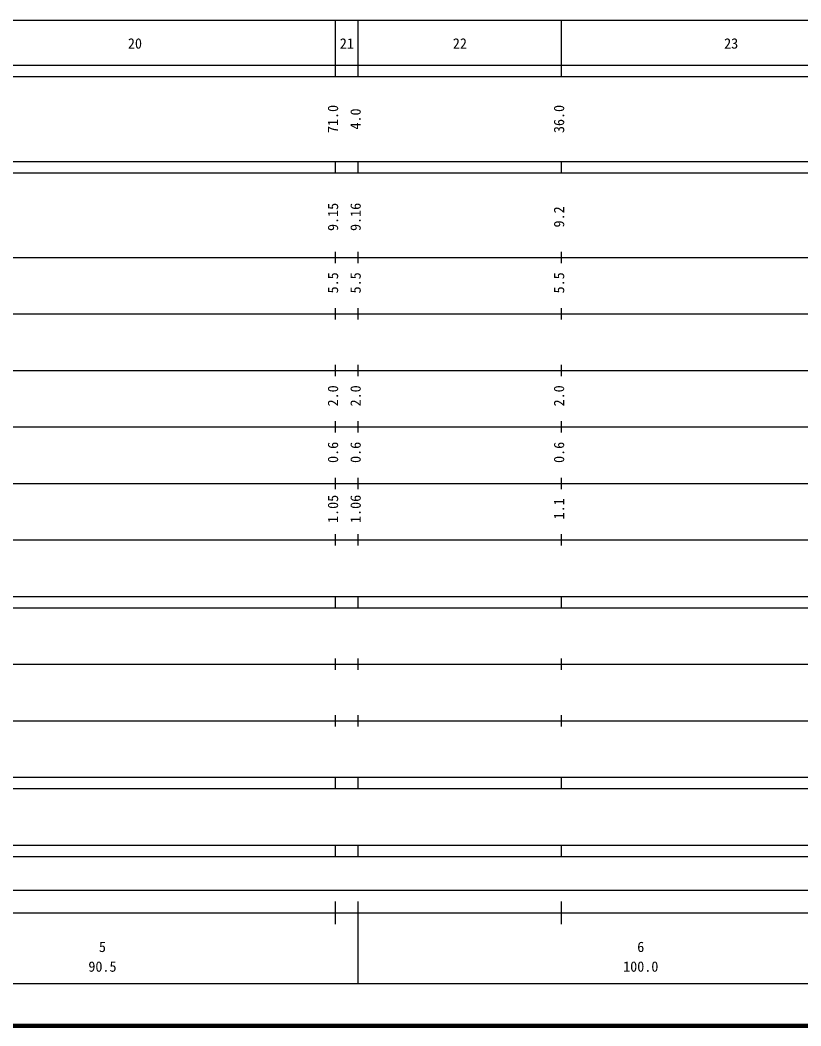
# Model space of a CAD drawing. Units: millimetres on the paper, enlarged 1000 times. Extents: x 40000 to 680000, y 20000 to 380000.
# Drawn here: x 308182 to 446332, y 20000 to 198000 of the extents above; entities that cross this region are included whole.
import ezdxf
from ezdxf.enums import TextEntityAlignment as Align

# ---------------------------------------------------------------- set-up
doc = ezdxf.new("R2010")
doc.units = ezdxf.units.MM
doc.header["$LTSCALE"] = 1000
doc.layers.add('M-TTL', color=2, linetype='Continuous', lineweight=140)
doc.layers.add('M-TTL-BAND', color=7, linetype='Continuous', lineweight=25)
doc.styles.add('ＭＳ ゴシック', font='')
doc.styles.get('ＭＳ ゴシック').set_extended_font_data('MS Gothic')

msp = doc.modelspace()

# ---------------------------------------------------------------- linework, layer by layer
at = {"layer": 'M-TTL'}
msp.add_line((40000, 20000), (680000, 20000), dxfattribs=at)
at = {"layer": 'M-TTL-BAND'}
for p, q in [((68000, 198000), (579000, 198000)), ((364000, 188000), (364000, 198000)), ((368000, 188000), (368000, 198000)), ((404000, 188000), (404000, 198000)), ((40000, 190000), (579000, 190000)), ((40000, 188000), (579000, 188000)), ((40000, 173000), (579000, 173000)), ((364000, 171000), (364000, 173000)), ((368000, 171000), (368000, 173000)), ((404000, 171000), (404000, 173000)), ((40000, 171000), (579000, 171000)), ((364000, 155000), (364000, 157000)), ((368000, 155000), (368000, 157000)), ((404000, 155000), (404000, 157000)), ((40000, 156000), (579000, 156000)), ((46000, 146000), (579000, 146000)), ((364000, 145000), (364000, 147000)), ((368000, 145000), (368000, 147000)), ((404000, 145000), (404000, 147000)), ((52000, 136000), (579000, 136000)), ((364000, 135000), (364000, 137000)), ((368000, 135000), (368000, 137000)), ((404000, 135000), (404000, 137000)), ((364000, 125000), (364000, 127000)), ((368000, 125000), (368000, 127000)), ((404000, 125000), (404000, 127000)), ((46000, 126000), (579000, 126000)), ((52000, 116000), (579000, 116000)), ((364000, 115000), (364000, 117000)), ((368000, 115000), (368000, 117000)), ((404000, 115000), (404000, 117000)), ((364000, 105000), (364000, 107000)), ((368000, 105000), (368000, 107000)), ((404000, 105000), (404000, 107000)), ((46000, 106000), (579000, 106000)), ((40000, 96000), (579000, 96000)), ((364000, 94000), (364000, 96000)), ((368000, 94000), (368000, 96000)), ((404000, 94000), (404000, 96000)), ((40000, 94000), (579000, 94000)), ((49000, 84000), (579000, 84000)), ((364000, 83000), (364000, 85000)), ((368000, 83000), (368000, 85000)), ((404000, 83000), (404000, 85000)), ((364000, 73000), (364000, 75000)), ((368000, 73000), (368000, 75000)), ((404000, 73000), (404000, 75000)), ((40000, 74000), (579000, 74000)), ((40000, 64000), (579000, 64000)), ((364000, 62000), (364000, 64000)), ((368000, 62000), (368000, 64000)), ((404000, 62000), (404000, 64000)), ((40000, 62000), (579000, 62000)), ((40000, 52000), (579000, 52000)), ((364000, 50000), (364000, 52000)), ((368000, 50000), (368000, 52000)), ((404000, 50000), (404000, 52000)), ((40000, 50000), (579000, 50000)), ((71000, 44000), (561000, 44000)), ((364000, 38000), (364000, 42000)), ((368000, 27500), (368000, 42000)), ((404000, 38000), (404000, 42000)), ((40000, 40000), (579000, 40000)), ((68000, 27500), (579000, 27500))]:
    msp.add_line(p, q, dxfattribs=at)

# ---------------------------------------------------------------- texts
at = {"layer": 'M-TTL-BAND', "style": 'ＭＳ ゴシック'}
for s, p in [('20', (328500, 192405)), ('21', (366000, 192405)), ('22', (386000, 192405)), ('23', (434000, 192405)), ('5', (322750, 32523)), ('6', (418000, 32523)), ('90.5', (322750, 29033)), ('100.0', (418000, 29033))]:
    msp.add_text(s, height=1833, dxfattribs=at).set_placement(p, align=Align.BOTTOM_CENTER)
for s, p in [('71.0', (365000, 180500)), ('4.0', (369000, 180500)), ('36.0', (405000, 180500)), ('9.16', (369000, 163174)), ('9.15', (365000, 163174)), ('9.2', (405000, 163174)), ('5.5', (365000, 151500)), ('5.5', (369000, 151500)), ('5.5', (405000, 151500)), ('2.0', (365000, 131500)), ('2.0', (369000, 131500)), ('2.0', (405000, 131500)), ('0.6', (365000, 121500)), ('0.6', (369000, 121500)), ('0.6', (405000, 121500)), ('1.05', (365000, 111500)), ('1.06', (369000, 111500)), ('1.1', (405000, 111500))]:
    msp.add_text(s, height=1833, rotation=90, dxfattribs=at).set_placement(p, align=Align.BOTTOM_CENTER)

doc.saveas('drawing.dxf')
